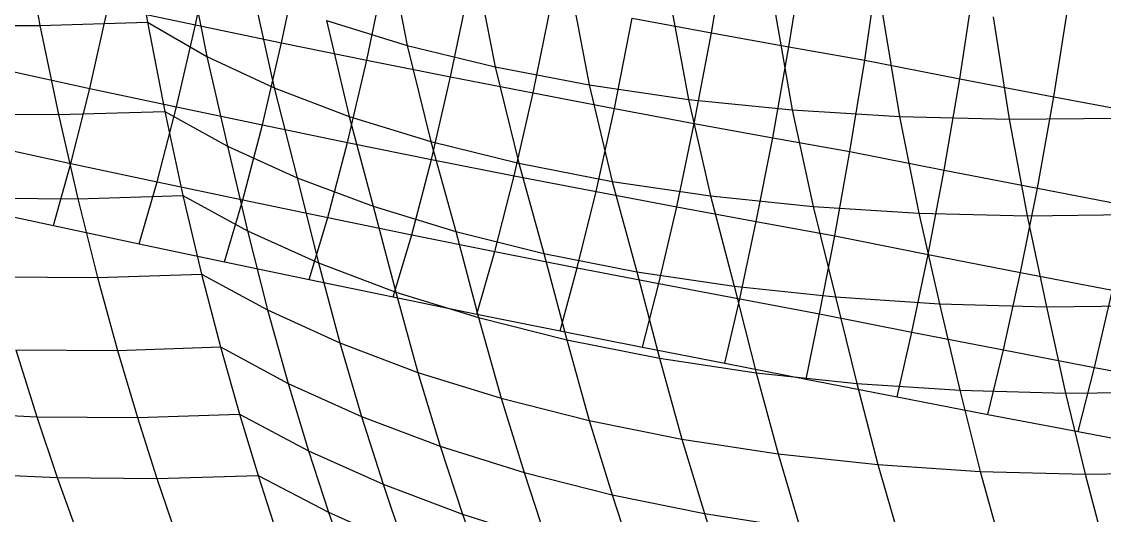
# Model space of a CAD drawing. Extents: x -429 to 429, y -1 to 209.
# Drawn here: x -287.5 to -267.84, y 31.74 to 40.71 of the extents above; entities that cross this region are included whole.
import ezdxf

# ---------------------------------------------------------------- set-up
doc = ezdxf.new("R2010")
doc.units = 0

msp = doc.modelspace()

# ---------------------------------------------------------------- linework, layer by layer
at = {"layer": 'default', "color": 5, "linetype": 'CONTINUOUS'}
for p, q in [((-287.486, 42.35, 62.966), (-287.169, 40.639, 63.629)), ((-285.505, 42.411, 62.75), (-285.214, 40.701, 63.34)), ((-285.505, 42.411, 62.75), (-285.214, 40.701, 63.34)), ((-280.862, 42.142, 55.589), (-280.497, 40.281, 56.299)), ((-284.483, 41.803, 60.982), (-284.135, 40.079, 61.631)), ((-279.267, 41.758, 54.258), (-278.901, 39.889, 54.99)), ((-277.553, 41.434, 53.083), (-277.193, 39.561, 53.827)), ((-283.3, 41.242, 59.308), (-282.912, 39.508, 60.01)), ((-275.736, 41.174, 52.073), (-275.39, 39.3, 52.82)), ((-273.835, 40.98, 51.24), (-273.506, 39.108, 51.978)), ((-281.967, 40.733, 57.742), (-280.497, 40.281, 56.299)), ((-281.967, 40.733, 57.742), (-281.554, 38.991, 58.492)), ((-271.868, 40.854, 50.59), (-271.558, 38.987, 51.309)), ((-269.853, 40.798, 50.131), (-269.563, 38.937, 50.819)), ((-289.101, 40.649, 64.081), (-287.169, 40.639, 63.629)), ((-287.169, 40.639, 63.629), (-285.214, 40.701, 63.34)), ((-287.169, 40.639, 63.629), (-286.829, 39.025, 64.321)), ((-285.214, 40.701, 63.34), (-284.135, 40.079, 61.631)), ((-285.214, 40.701, 63.34), (-284.902, 39.081, 63.957)), ((-285.214, 40.701, 63.34), (-284.902, 39.081, 63.957)), ((-280.497, 40.281, 56.299), (-278.901, 39.889, 54.99)), ((-280.497, 40.281, 56.299), (-280.07, 38.533, 57.087)), ((-284.135, 40.079, 61.631), (-282.912, 39.508, 60.01)), ((-284.135, 40.079, 61.631), (-283.765, 38.452, 62.309)), ((-278.901, 39.889, 54.99), (-277.193, 39.561, 53.827)), ((-278.901, 39.889, 54.99), (-278.473, 38.138, 55.807)), ((-277.193, 39.561, 53.827), (-275.39, 39.3, 52.82)), ((-277.193, 39.561, 53.827), (-276.775, 37.807, 54.66)), ((-282.912, 39.508, 60.01), (-281.554, 38.991, 58.492)), ((-282.912, 39.508, 60.01), (-282.499, 37.876, 60.746)), ((-275.39, 39.3, 52.82), (-273.506, 39.108, 51.978)), ((-275.39, 39.3, 52.82), (-274.988, 37.545, 53.657)), ((-288.73, 39.039, 64.833), (-286.829, 39.025, 64.321)), ((-286.829, 39.025, 64.321), (-284.902, 39.081, 63.957)), ((-286.829, 39.025, 64.321), (-286.48, 37.495, 65.005)), ((-284.902, 39.081, 63.957), (-283.765, 38.452, 62.309)), ((-284.902, 39.081, 63.957), (-284.574, 37.554, 64.593)), ((-284.902, 39.081, 63.957), (-284.574, 37.554, 64.593)), ((-281.554, 38.991, 58.492), (-280.07, 38.533, 57.087)), ((-281.554, 38.991, 58.492), (-281.114, 37.356, 59.277)), ((-273.506, 39.108, 51.978), (-271.558, 38.987, 51.309)), ((-273.506, 39.108, 51.978), (-273.127, 37.353, 52.804)), ((-271.558, 38.987, 51.309), (-269.563, 38.937, 50.819)), ((-271.558, 38.987, 51.309), (-271.206, 37.232, 52.108)), ((-269.563, 38.937, 50.819), (-267.539, 38.96, 50.511)), ((-269.563, 38.937, 50.819), (-269.238, 37.183, 51.575)), ((-283.765, 38.452, 62.309), (-282.499, 37.876, 60.746)), ((-283.765, 38.452, 62.309), (-283.401, 36.912, 62.988)), ((-280.07, 38.533, 57.087), (-278.473, 38.138, 55.807)), ((-280.07, 38.533, 57.087), (-279.617, 36.896, 57.913)), ((-278.473, 38.138, 55.807), (-276.775, 37.807, 54.66)), ((-278.473, 38.138, 55.807), (-278.018, 36.499, 56.662)), ((-282.499, 37.876, 60.746), (-281.114, 37.356, 59.277)), ((-282.499, 37.876, 60.746), (-282.109, 36.326, 61.463)), ((-276.775, 37.807, 54.66), (-274.988, 37.545, 53.657)), ((-276.775, 37.807, 54.66), (-276.329, 36.167, 55.532)), ((-288.36, 37.507, 65.553), (-286.48, 37.495, 65.005)), ((-286.48, 37.495, 65.005), (-284.574, 37.554, 64.593)), ((-286.48, 37.495, 65.005), (-286.123, 36.063, 65.688)), ((-284.574, 37.554, 64.593), (-283.401, 36.912, 62.988)), ((-284.574, 37.554, 64.593), (-284.235, 36.126, 65.24)), ((-284.574, 37.554, 64.593), (-284.235, 36.126, 65.24)), ((-274.988, 37.545, 53.657), (-273.127, 37.353, 52.804)), ((-274.988, 37.545, 53.657), (-274.559, 35.903, 54.531)), ((-281.114, 37.356, 59.277), (-279.617, 36.896, 57.913)), ((-281.114, 37.356, 59.277), (-280.706, 35.798, 60.028)), ((-273.127, 37.353, 52.804), (-271.206, 37.232, 52.108)), ((-273.127, 37.353, 52.804), (-272.722, 35.709, 53.666)), ((-271.206, 37.232, 52.108), (-269.238, 37.183, 51.575)), ((-271.206, 37.232, 52.108), (-270.828, 35.585, 52.942)), ((-269.238, 37.183, 51.575), (-267.241, 37.207, 51.208)), ((-269.238, 37.183, 51.575), (-268.89, 35.532, 52.364)), ((-283.401, 36.912, 62.988), (-282.109, 36.326, 61.463)), ((-283.401, 36.912, 62.988), (-283.033, 35.472, 63.67)), ((-279.617, 36.896, 57.913), (-278.018, 36.499, 56.662)), ((-279.617, 36.896, 57.913), (-279.201, 35.333, 58.69)), ((-278.018, 36.499, 56.662), (-276.329, 36.167, 55.532)), ((-278.018, 36.499, 56.662), (-277.601, 34.931, 57.459)), ((-282.109, 36.326, 61.463), (-280.706, 35.798, 60.028)), ((-282.109, 36.326, 61.463), (-281.721, 34.875, 62.177)), ((-287.986, 36.072, 66.266), (-286.123, 36.063, 65.688)), ((-286.123, 36.063, 65.688), (-284.235, 36.126, 65.24)), ((-286.123, 36.063, 65.688), (-285.761, 34.738, 66.374)), ((-284.235, 36.126, 65.24), (-283.033, 35.472, 63.67)), ((-284.235, 36.126, 65.24), (-283.89, 34.801, 65.886)), ((-284.235, 36.126, 65.24), (-283.89, 34.801, 65.886)), ((-276.329, 36.167, 55.532), (-274.559, 35.903, 54.531)), ((-276.329, 36.167, 55.532), (-275.917, 34.597, 56.341)), ((-280.706, 35.798, 60.028), (-279.201, 35.333, 58.69)), ((-280.706, 35.798, 60.028), (-280.305, 34.339, 60.77)), ((-274.559, 35.903, 54.531), (-272.722, 35.709, 53.666)), ((-274.559, 35.903, 54.531), (-274.158, 34.332, 55.343)), ((-272.722, 35.709, 53.666), (-270.828, 35.585, 52.942)), ((-272.722, 35.709, 53.666), (-272.335, 34.137, 54.47)), ((-283.033, 35.472, 63.67), (-281.721, 34.875, 62.177)), ((-283.033, 35.472, 63.67), (-282.66, 34.138, 64.353)), ((-270.828, 35.585, 52.942), (-268.89, 35.532, 52.364)), ((-270.828, 35.585, 52.942), (-270.459, 34.013, 53.729)), ((-268.89, 35.532, 52.364), (-266.92, 35.552, 51.936)), ((-268.89, 35.532, 52.364), (-268.541, 33.962, 53.122)), ((-279.201, 35.333, 58.69), (-277.601, 34.931, 57.459)), ((-279.201, 35.333, 58.69), (-278.792, 33.867, 59.455)), ((-281.721, 34.875, 62.177), (-280.305, 34.339, 60.77)), ((-281.721, 34.875, 62.177), (-281.327, 33.536, 62.893)), ((-277.601, 34.931, 57.459), (-275.917, 34.597, 56.341)), ((-277.601, 34.931, 57.459), (-277.192, 33.461, 58.24)), ((-287.605, 34.748, 66.981), (-285.761, 34.738, 66.374)), ((-287.605, 34.748, 66.981), (-287.227, 33.531, 67.681)), ((-285.761, 34.738, 66.374), (-283.89, 34.801, 65.886)), ((-285.761, 34.738, 66.374), (-285.399, 33.519, 67.047)), ((-283.89, 34.801, 65.886), (-282.66, 34.138, 64.353)), ((-283.89, 34.801, 65.886), (-283.546, 33.58, 66.525)), ((-283.89, 34.801, 65.886), (-283.546, 33.58, 66.525)), ((-275.917, 34.597, 56.341), (-274.158, 34.332, 55.343)), ((-275.917, 34.597, 56.341), (-275.512, 33.124, 57.131)), ((-280.305, 34.339, 60.77), (-278.792, 33.867, 59.455)), ((-280.305, 34.339, 60.77), (-279.897, 32.995, 61.514)), ((-274.158, 34.332, 55.343), (-272.335, 34.137, 54.47)), ((-274.158, 34.332, 55.343), (-273.762, 32.857, 56.135)), ((-282.66, 34.138, 64.353), (-281.327, 33.536, 62.893)), ((-282.66, 34.138, 64.353), (-282.29, 32.913, 65.025)), ((-272.335, 34.137, 54.47), (-270.459, 34.013, 53.729)), ((-272.335, 34.137, 54.47), (-271.951, 32.662, 55.257)), ((-278.792, 33.867, 59.455), (-277.192, 33.461, 58.24)), ((-278.792, 33.867, 59.455), (-278.377, 32.519, 60.222)), ((-270.459, 34.013, 53.729), (-268.541, 33.962, 53.122)), ((-270.459, 34.013, 53.729), (-270.089, 32.54, 54.502)), ((-268.541, 33.962, 53.122), (-266.591, 33.984, 52.655)), ((-268.541, 33.962, 53.122), (-268.187, 32.491, 53.874)), ((-289.021, 33.615, 68.424), (-287.227, 33.531, 67.681)), ((-287.227, 33.531, 67.681), (-285.399, 33.519, 67.047)), ((-287.227, 33.531, 67.681), (-286.855, 32.425, 68.363)), ((-285.399, 33.519, 67.047), (-283.546, 33.58, 66.525)), ((-285.399, 33.519, 67.047), (-285.044, 32.409, 67.702)), ((-283.546, 33.58, 66.525), (-282.29, 32.913, 65.025)), ((-283.546, 33.58, 66.525), (-283.208, 32.464, 67.147)), ((-283.546, 33.58, 66.525), (-283.208, 32.464, 67.147)), ((-281.327, 33.536, 62.893), (-279.897, 32.995, 61.514)), ((-281.327, 33.536, 62.893), (-280.938, 32.305, 63.595)), ((-277.192, 33.461, 58.24), (-275.512, 33.124, 57.131)), ((-277.192, 33.461, 58.24), (-276.776, 32.11, 59.023)), ((-275.512, 33.124, 57.131), (-273.762, 32.857, 56.135)), ((-275.512, 33.124, 57.131), (-275.1, 31.771, 57.924)), ((-282.29, 32.913, 65.025), (-280.938, 32.305, 63.595)), ((-282.29, 32.913, 65.025), (-281.926, 31.795, 65.68)), ((-279.897, 32.995, 61.514), (-278.377, 32.519, 60.222)), ((-279.897, 32.995, 61.514), (-279.496, 31.761, 62.242)), ((-273.762, 32.857, 56.135), (-271.951, 32.662, 55.257)), ((-273.762, 32.857, 56.135), (-273.359, 31.502, 56.93)), ((-271.951, 32.662, 55.257), (-270.089, 32.54, 54.502)), ((-271.951, 32.662, 55.257), (-271.56, 31.306, 56.047)), ((-288.633, 32.514, 69.125), (-286.855, 32.425, 68.363)), ((-285.044, 32.409, 67.702), (-283.208, 32.464, 67.147)), ((-283.208, 32.464, 67.147), (-281.926, 31.795, 65.68)), ((-283.208, 32.464, 67.147), (-282.88, 31.448, 67.744)), ((-283.208, 32.464, 67.147), (-282.88, 31.448, 67.744)), ((-278.377, 32.519, 60.222), (-276.776, 32.11, 59.023)), ((-278.377, 32.519, 60.222), (-277.97, 31.282, 60.97)), ((-270.089, 32.54, 54.502), (-268.187, 32.491, 53.874)), ((-270.089, 32.54, 54.502), (-269.713, 31.183, 55.278)), ((-268.187, 32.491, 53.874), (-266.254, 32.517, 53.375)), ((-268.187, 32.491, 53.874), (-267.828, 31.134, 54.626)), ((-286.855, 32.425, 68.363), (-285.044, 32.409, 67.702)), ((-286.855, 32.425, 68.363), (-286.495, 31.424, 69.017)), ((-285.044, 32.409, 67.702), (-284.7, 31.401, 68.332)), ((-280.938, 32.305, 63.595), (-279.496, 31.761, 62.242)), ((-280.938, 32.305, 63.595), (-280.555, 31.187, 64.28)), ((-276.776, 32.11, 59.023), (-275.1, 31.771, 57.924)), ((-276.776, 32.11, 59.023), (-276.367, 30.871, 59.787)), ((-281.926, 31.795, 65.68), (-280.555, 31.187, 64.28)), ((-281.926, 31.795, 65.68), (-281.574, 30.781, 66.309)), ((-279.496, 31.761, 62.242), (-277.97, 31.282, 60.97)), ((-279.496, 31.761, 62.242), (-279.1, 30.643, 62.952)), ((-275.1, 31.771, 57.924), (-273.359, 31.502, 56.93)), ((-275.1, 31.771, 57.924), (-274.695, 30.53, 58.697))]:
    msp.add_line(p, q, dxfattribs=at)
at = {"layer": 'default', "color": 3, "linetype": 'CONTINUOUS'}
for p, q in [((-274.974, 40.51, 86.503), (-274.67, 42.316, 86.835)), ((-284.345, 40.654, 92.275), (-284.014, 42.278, 92.657)), ((-282.779, 40.328, 91.34), (-282.442, 41.956, 91.731)), ((-273.566, 40.255, 85.343), (-273.28, 42.065, 85.654)), ((-272.189, 40.011, 84.147), (-271.926, 41.827, 84.432)), ((-272.189, 40.011, 84.147), (-271.926, 41.827, 84.432)), ((-281.234, 40.014, 90.37), (-280.895, 41.645, 90.764)), ((-270.464, 39.675, 83.454), (-270.187, 41.495, 83.773)), ((-279.711, 39.709, 89.365), (-279.373, 41.344, 89.757)), ((-268.756, 39.348, 82.717), (-268.467, 41.173, 83.062)), ((-286.265, 39.5, 92.782), (-285.932, 40.989, 93.175)), ((-285.932, 40.989, 93.175), (-284.345, 40.654, 92.275)), ((-278.211, 39.416, 88.326), (-277.879, 41.055, 88.711)), ((-276.735, 39.134, 87.254), (-276.412, 40.777, 87.626)), ((-276.412, 40.777, 87.626), (-274.974, 40.51, 86.503)), ((-284.687, 39.163, 91.867), (-284.345, 40.654, 92.275)), ((-284.345, 40.654, 92.275), (-282.779, 40.328, 91.34)), ((-275.284, 38.863, 86.149), (-274.974, 40.51, 86.503)), ((-274.974, 40.51, 86.503), (-273.566, 40.255, 85.343)), ((-283.127, 38.835, 90.922), (-282.779, 40.328, 91.34)), ((-282.779, 40.328, 91.34), (-281.234, 40.014, 90.37)), ((-273.858, 38.603, 85.011), (-273.566, 40.255, 85.343)), ((-273.566, 40.255, 85.343), (-272.189, 40.011, 84.147)), ((-281.584, 38.517, 89.948), (-281.234, 40.014, 90.37)), ((-281.234, 40.014, 90.37), (-279.711, 39.709, 89.365)), ((-272.457, 38.354, 83.842), (-272.189, 40.011, 84.147)), ((-272.457, 38.354, 83.842), (-272.189, 40.011, 84.147)), ((-272.189, 40.011, 84.147), (-270.464, 39.675, 83.454)), ((-287.859, 39.847, 93.668), (-286.265, 39.5, 92.782)), ((-280.06, 38.209, 88.945), (-279.711, 39.709, 89.365)), ((-279.711, 39.709, 89.365), (-278.211, 39.416, 88.326)), ((-270.746, 38.014, 83.115), (-270.464, 39.675, 83.454)), ((-270.464, 39.675, 83.454), (-268.756, 39.348, 82.717)), ((-286.605, 38.136, 92.371), (-286.265, 39.5, 92.782)), ((-286.265, 39.5, 92.782), (-284.687, 39.163, 91.867)), ((-278.555, 37.911, 87.914), (-278.211, 39.416, 88.326)), ((-278.211, 39.416, 88.326), (-276.735, 39.134, 87.254)), ((-269.052, 37.684, 82.349), (-268.756, 39.348, 82.717)), ((-268.756, 39.348, 82.717), (-267.069, 39.032, 81.935)), ((-285.038, 37.8, 91.438), (-284.687, 39.163, 91.867)), ((-284.687, 39.163, 91.867), (-283.127, 38.835, 90.922)), ((-277.069, 37.624, 86.855), (-276.735, 39.134, 87.254)), ((-276.735, 39.134, 87.254), (-275.284, 38.863, 86.149)), ((-283.484, 37.472, 90.482), (-283.127, 38.835, 90.922)), ((-283.127, 38.835, 90.922), (-281.584, 38.517, 89.948)), ((-275.603, 37.346, 85.769), (-275.284, 38.863, 86.149)), ((-275.284, 38.863, 86.149), (-273.858, 38.603, 85.011)), ((-274.158, 37.079, 84.655), (-273.858, 38.603, 85.011)), ((-273.858, 38.603, 85.011), (-272.457, 38.354, 83.842)), ((-288.185, 38.48, 93.282), (-286.605, 38.136, 92.371)), ((-281.943, 37.152, 89.503), (-281.584, 38.517, 89.948)), ((-281.584, 38.517, 89.948), (-280.06, 38.209, 88.945)), ((-272.734, 36.822, 83.515), (-272.457, 38.354, 83.842)), ((-272.734, 36.822, 83.515), (-272.457, 38.354, 83.842)), ((-272.457, 38.354, 83.842), (-270.746, 38.014, 83.115)), ((-280.417, 36.84, 88.503), (-280.06, 38.209, 88.945)), ((-280.06, 38.209, 88.945), (-278.555, 37.911, 87.914)), ((-286.92, 37.006, 91.981), (-286.605, 38.136, 92.371)), ((-286.605, 38.136, 92.371), (-285.038, 37.8, 91.438)), ((-271.038, 36.482, 82.751), (-270.746, 38.014, 83.115)), ((-270.746, 38.014, 83.115), (-269.052, 37.684, 82.349)), ((-285.365, 36.673, 91.027), (-285.038, 37.8, 91.438)), ((-285.038, 37.8, 91.438), (-283.484, 37.472, 90.482)), ((-278.906, 36.536, 87.481), (-278.555, 37.911, 87.914)), ((-278.555, 37.911, 87.914), (-277.069, 37.624, 86.855)), ((-277.409, 36.241, 86.438), (-277.069, 37.624, 86.855)), ((-277.069, 37.624, 86.855), (-275.603, 37.346, 85.769)), ((-269.357, 36.152, 81.955), (-269.052, 37.684, 82.349)), ((-269.052, 37.684, 82.349), (-267.375, 37.364, 81.545)), ((-283.819, 36.346, 90.058), (-283.484, 37.472, 90.482)), ((-283.484, 37.472, 90.482), (-281.943, 37.152, 89.503)), ((-288.484, 37.344, 92.921), (-286.92, 37.006, 91.981)), ((-275.927, 35.953, 85.373), (-275.603, 37.346, 85.769)), ((-275.603, 37.346, 85.769), (-274.158, 37.079, 84.655)), ((-286.92, 37.006, 91.981), (-285.365, 36.673, 91.027)), ((-282.281, 36.025, 89.075), (-281.943, 37.152, 89.503)), ((-281.943, 37.152, 89.503), (-280.417, 36.84, 88.503)), ((-274.46, 35.675, 84.287), (-274.158, 37.079, 84.655)), ((-274.158, 37.079, 84.655), (-272.734, 36.822, 83.515)), ((-280.753, 35.709, 88.078), (-280.417, 36.84, 88.503)), ((-280.417, 36.84, 88.503), (-278.906, 36.536, 87.481)), ((-273.009, 35.404, 83.181), (-272.734, 36.822, 83.515)), ((-273.009, 35.404, 83.181), (-272.734, 36.822, 83.515)), ((-272.734, 36.822, 83.515), (-271.038, 36.482, 82.751)), ((-285.365, 36.673, 91.027), (-283.819, 36.346, 90.058)), ((-279.233, 35.399, 87.067), (-278.906, 36.536, 87.481)), ((-278.906, 36.536, 87.481), (-277.409, 36.241, 86.438)), ((-271.332, 35.071, 82.375), (-271.038, 36.482, 82.751)), ((-271.038, 36.482, 82.751), (-269.357, 36.152, 81.955)), ((-283.819, 36.346, 90.058), (-282.281, 36.025, 89.075)), ((-277.723, 35.094, 86.042), (-277.409, 36.241, 86.438)), ((-277.409, 36.241, 86.438), (-275.927, 35.953, 85.373)), ((-282.281, 36.025, 89.075), (-280.753, 35.709, 88.078)), ((-269.667, 34.745, 81.546), (-269.357, 36.152, 81.955)), ((-269.357, 36.152, 81.955), (-267.691, 35.831, 81.128)), ((-276.223, 34.796, 85.003), (-275.927, 35.953, 85.373)), ((-275.927, 35.953, 85.373), (-274.46, 35.675, 84.287)), ((-268.014, 34.427, 80.692), (-267.691, 35.831, 81.128)), ((-280.753, 35.709, 88.078), (-279.233, 35.399, 87.067)), ((-274.732, 34.503, 83.95), (-274.46, 35.675, 84.287)), ((-274.46, 35.675, 84.287), (-273.009, 35.404, 83.181)), ((-279.233, 35.399, 87.067), (-277.723, 35.094, 86.042)), ((-273.251, 34.215, 82.883), (-273.009, 35.404, 83.181)), ((-273.251, 34.215, 82.883), (-273.009, 35.404, 83.181)), ((-273.009, 35.404, 83.181), (-271.332, 35.071, 82.375)), ((-277.723, 35.094, 86.042), (-276.223, 34.796, 85.003)), ((-271.597, 33.892, 82.031), (-271.332, 35.071, 82.375)), ((-271.332, 35.071, 82.375), (-269.667, 34.745, 81.546)), ((-276.223, 34.796, 85.003), (-274.732, 34.503, 83.95)), ((-269.951, 33.575, 81.162), (-269.667, 34.745, 81.546)), ((-269.667, 34.745, 81.546), (-268.014, 34.427, 80.692)), ((-274.732, 34.503, 83.95), (-273.251, 34.215, 82.883)), ((-268.313, 33.263, 80.279), (-268.014, 34.427, 80.692)), ((-268.014, 34.427, 80.692), (-266.372, 34.117, 79.815)), ((-273.251, 34.215, 82.883), (-271.597, 33.892, 82.031)), ((-271.597, 33.892, 82.031), (-269.951, 33.575, 81.162)), ((-269.951, 33.575, 81.162), (-268.313, 33.263, 80.279)), ((-268.313, 33.263, 80.279), (-266.683, 32.957, 79.38))]:
    msp.add_line(p, q, dxfattribs=at)

doc.saveas('drawing.dxf')
